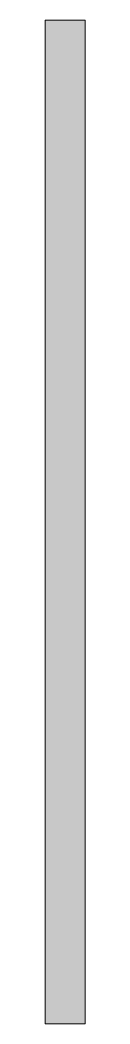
# Model space of a CAD drawing. Header units: metres. Extents: x 1 to 3, y 0 to 50.
import ezdxf

# ---------------------------------------------------------------- set-up
doc = ezdxf.new("R2010")
doc.units = ezdxf.units.M
doc.layers.add('A-DETL-GENF', color=92, linetype='Continuous', lineweight=18)

# ---------------------------------------------------------------- blocks, each defined once
blk = doc.blocks.new('43 plint alum - 50x2-1554102-00_0 Basismaterialen')
at = {"layer": 'A-DETL-GENF'}
blk.add_hatch(color=256, dxfattribs=at).paths.add_polyline_path([(3, 0), (3, 50), (1, 50), (1, 0)])
for p, q in [((3, 50), (1, 50)), ((1, 50), (1, 0)), ((3, 0), (3, 50)), ((1, 0), (3, 0))]:
    blk.add_line(p, q, dxfattribs=at)

msp = doc.modelspace()

# ---------------------------------------------------------------- block references
msp.add_blockref('43 plint alum - 50x2-1554102-00_0 Basismaterialen', (0, 0))

doc.saveas('drawing.dxf')
